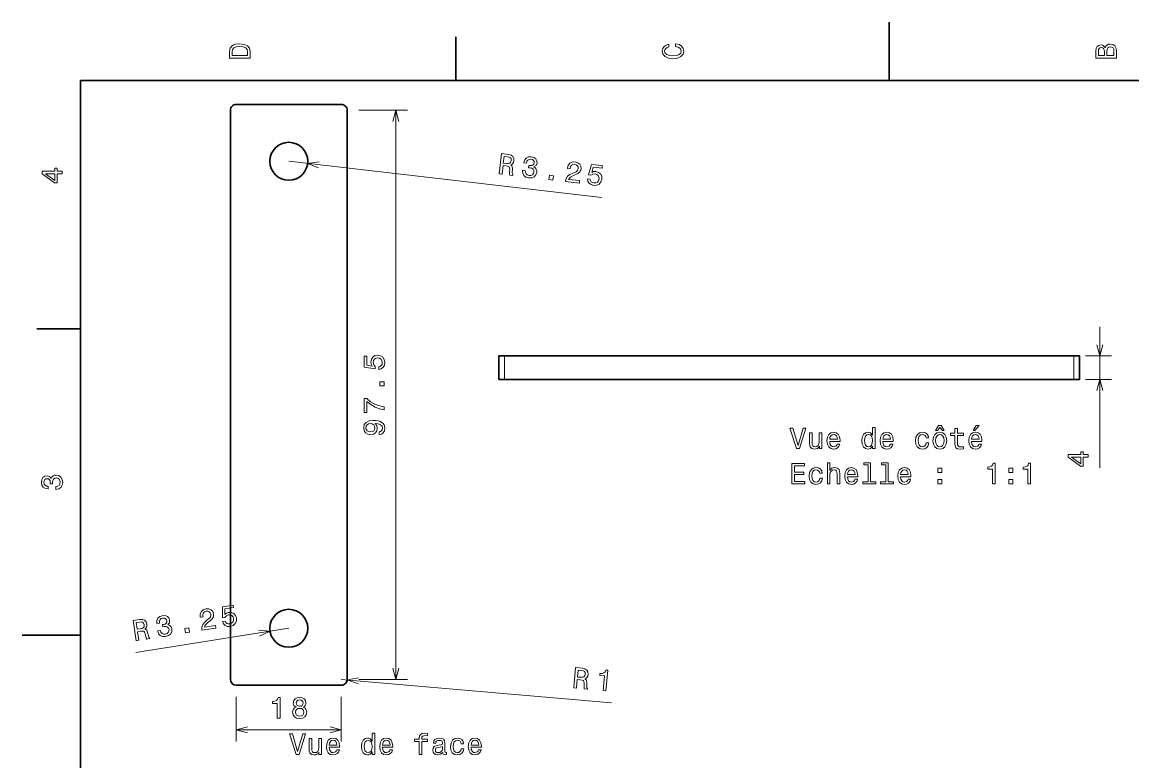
# Model space of a CAD drawing. Extents: x 0 to 297, y 0 to 210.
# Drawn here: x 0 to 190.3, y 83.3 to 210 of the extents above; entities that cross this region are included whole.
import ezdxf

# ---------------------------------------------------------------- set-up
doc = ezdxf.new("R2010")
doc.units = 0

msp = doc.modelspace()

# ---------------------------------------------------------------- linework, layer by layer
at = {"color": 7, "lineweight": 35, "ltscale": 0.25}
for p, q in [((148.5, 200), (148.5, 210)), ((10, 105), (0, 105))]:
    msp.add_line(p, q, dxfattribs=at)
at = {"color": 7, "lineweight": 35, "ltscale": 0.1875}
for p, q in [((74.300003, 200), (74.300003, 207.5)), ((10, 157.5), (2.5, 157.5))]:
    msp.add_line(p, q, dxfattribs=at)
at = {"color": 7, "lineweight": 35}
for p, q in [((287, 200), (10, 200)), ((10, 200), (10, 10)), ((35.662045, 97.428627), (35.662045, 194.928619)), ((55.662045, 194.928619), (55.662045, 97.428627)), ((82.640503, 152.822433), (180.140503, 152.822433)), ((82.640503, 148.822433), (180.140503, 148.822433))]:
    msp.add_line(p, q, dxfattribs=at)
at = {"color": 7, "lineweight": 35, "ltscale": 0.45}
for p, q in [((36.662045, 195.928619), (54.662045, 195.928619)), ((54.662045, 96.428627), (36.662045, 96.428627))]:
    msp.add_line(p, q, dxfattribs=at)
at = {"color": 7, "lineweight": 13, "ltscale": 0.208938}
for p, q in [((57.662045, 194.928619), (66.019577, 194.928619)), ((57.662045, 97.428627), (66.019577, 97.428627))]:
    msp.add_line(p, q, dxfattribs=at)
at = {"color": 7, "lineweight": 13}
for p, q in [((64.019577, 97.428627), (64.019577, 194.928619)), ((45.662045, 186.178619), (99.268219, 179.978729)), ((184.596039, 133.68605), (184.596039, 157.822433)), ((45.662045, 106.178627), (19.460548, 102.015862)), ((54.662045, 97.428627), (100.971741, 93.397713))]:
    msp.add_line(p, q, dxfattribs=at)
at = {"color": 7, "lineweight": 35, "ltscale": 0.025}
for p, q in [((82.640503, 152.822433), (81.640503, 152.822433)), ((181.140503, 152.822433), (180.140503, 152.822433)), ((82.640503, 148.822433), (81.640503, 148.822433)), ((181.140503, 148.822433), (180.140503, 148.822433))]:
    msp.add_line(p, q, dxfattribs=at)
at = {"color": 7, "lineweight": 35, "ltscale": 0.1}
for p, q in [((81.640503, 148.822433), (81.640503, 152.822433)), ((181.140503, 148.822433), (181.140503, 152.822433))]:
    msp.add_line(p, q, dxfattribs=at)
at = {"color": 7, "lineweight": 13, "ltscale": 0.1}
for p, q in [((82.640503, 148.822433), (82.640503, 152.822433)), ((180.140503, 148.822433), (180.140503, 152.822433))]:
    msp.add_line(p, q, dxfattribs=at)
at = {"color": 7, "lineweight": 13, "ltscale": 0.111388}
for p, q in [((182.140503, 152.822433), (186.596039, 152.822433)), ((182.140503, 148.822433), (186.596039, 148.822433))]:
    msp.add_line(p, q, dxfattribs=at)
at = {"color": 7, "lineweight": 13, "ltscale": 0.19065}
for p, q in [((36.662045, 94.428627), (36.662045, 86.802635)), ((54.662045, 94.428627), (54.662045, 86.802635))]:
    msp.add_line(p, q, dxfattribs=at)
at = {"color": 7, "lineweight": 13, "ltscale": 0.45}
msp.add_line((36.662045, 88.802635), (54.662045, 88.802635), dxfattribs=at)
at = {"color": 7, "lineweight": 13}
for points in [[(35.533215, 204.994965), (35.533215, 203.829971), (39.033215, 203.829971), (39.033215, 204.994965), (38.922264, 205.544678), (38.584366, 205.953171), (38.034657, 206.205338), (37.283215, 206.296112), (36.516644, 206.215424), (36.21405, 206.114563), (35.971977, 205.973343), (35.644165, 205.56485), (35.563473, 205.297562)], [(35.951801, 204.959656), (36.027451, 205.342941), (36.259438, 205.605194), (36.672985, 205.761536), (37.283215, 205.811966), (37.873272, 205.756485), (38.286816, 205.600143), (38.533936, 205.332855), (38.614628, 204.959656), (38.614628, 204.298996), (35.951801, 204.298996)], [(111.93206, 205.817017), (112.35569, 205.716141), (112.658287, 205.549713), (112.844887, 205.317734), (112.905403, 205.045395), (112.814629, 204.71759), (112.54229, 204.460388), (112.098488, 204.28891), (111.483215, 204.233429), (110.872986, 204.28891), (110.424141, 204.455338), (110.151802, 204.71254), (110.055984, 205.045395), (110.106415, 205.287476), (110.247627, 205.494247), (110.474571, 205.655624), (110.787247, 205.766571), (110.787247, 206.245682), (110.308144, 206.094391), (109.94503, 205.832138), (109.718086, 205.474075), (109.637398, 205.045395), (109.763474, 204.510818), (110.116501, 204.10231), (110.696472, 203.840057), (111.483215, 203.749283), (112.269958, 203.840057), (112.84993, 204.10231), (113.208, 204.510818), (113.329041, 205.045395), (113.233215, 205.51442), (112.965927, 205.892654), (112.527161, 206.159943), (111.93206, 206.301163)], [(185.542007, 205.630417), (185.249496, 205.983429), (185.052811, 206.074219), (184.81073, 206.104477), (184.432495, 206.03891), (184.160156, 205.842224), (183.993729, 205.524506), (183.933212, 205.080704), (183.933212, 203.835022), (187.433212, 203.835022), (187.433212, 205.151306), (187.36261, 205.620331), (187.155838, 205.968307), (186.828018, 206.185165), (186.384216, 206.260818), (186.08667, 206.215424), (185.839554, 206.094391), (185.65799, 205.897705)], [(185.385666, 204.984879), (185.385666, 204.298996), (184.351807, 204.298996), (184.351807, 205.025223), (184.382065, 205.297562), (184.472839, 205.489197), (184.629181, 205.605194), (184.86116, 205.645538), (185.093155, 205.600143), (185.254532, 205.479111), (185.355408, 205.272339)], [(187.014618, 205.095825), (187.014618, 204.298996), (185.809296, 204.298996), (185.809296, 205.050446), (185.844589, 205.368164), (185.9505, 205.595108), (186.132065, 205.731277), (186.394302, 205.776657), (186.671692, 205.731277), (186.863327, 205.605194), (186.979324, 205.393372)], [(81.729706, 184.020508), (82.195618, 183.966614), (82.365387, 185.434509), (82.841324, 185.379456), (83.190269, 185.323868), (83.402588, 185.228241), (83.503708, 185.049011), (83.519623, 184.747635), (83.492523, 184.293854), (83.488396, 183.994797), (83.528229, 183.8125), (84.05426, 183.751663), (84.065277, 183.846848), (83.96627, 184.000458), (83.956322, 184.265594), (83.986145, 184.83075), (83.949074, 185.256409), (83.848907, 185.399994), (83.679565, 185.516052), (83.894447, 185.618118), (84.055, 185.777237), (84.17067, 185.987244), (84.231438, 186.249283), (84.209976, 186.678223), (84.046082, 187.017029), (83.73745, 187.245636), (83.294098, 187.362915), (82.131821, 187.49733)], [(83.114594, 186.952148), (83.416718, 186.886734), (83.621132, 186.766632), (83.736115, 186.575653), (83.749336, 186.294891), (83.665634, 186.010101), (83.510086, 185.850403), (83.269203, 185.786896), (82.950691, 185.79834), (82.414635, 185.860352), (82.548485, 187.017609)], [(85.720032, 184.665756), (85.715973, 184.630692), (85.740509, 184.140472), (85.93425, 183.752533), (86.27832, 183.479202), (86.759438, 183.33725), (87.290314, 183.362152), (87.706573, 183.537399), (87.99762, 183.859116), (88.139946, 184.299576), (88.134056, 184.599792), (88.051651, 184.852997), (87.892731, 185.059235), (87.667908, 185.222305), (88.024834, 185.45517), (88.189896, 185.872696), (88.159943, 186.272156), (87.978699, 186.592651), (87.649452, 186.818573), (87.176041, 186.939331), (86.715881, 186.911316), (86.344711, 186.730865), (86.078705, 186.40625), (85.949677, 185.94902), (85.945618, 185.913956), (86.391495, 185.862396), (86.468658, 186.178375), (86.625565, 186.393768), (86.852203, 186.509705), (87.15358, 186.52562), (87.409454, 186.455414), (87.587662, 186.328186), (87.683182, 186.144531), (87.701614, 185.908859), (87.628143, 185.668594), (87.488785, 185.517181), (87.266785, 185.441315), (86.977745, 185.444275), (86.782944, 185.471893), (86.737167, 185.076111), (86.98381, 185.057739), (87.294212, 184.976151), (87.51577, 184.828674), (87.633446, 184.617065), (87.653992, 184.355774), (87.565277, 184.071579), (87.395081, 183.872955), (87.148987, 183.764343), (86.838165, 183.754608), (86.528343, 183.841202), (86.315277, 184.018158), (86.1978, 184.275421), (86.180931, 184.612457)], [(6.833213, 184.02739), (6.833213, 184.481277), (5.965778, 184.481277), (5.965778, 184.98056), (5.56232, 184.98056), (5.56232, 184.481277), (3.408862, 184.481277), (3.408862, 184.022339), (5.521974, 182.489197), (5.965778, 182.489197), (5.965778, 184.02739)], [(93.056366, 182.71051), (95.446053, 182.434143), (95.49588, 182.86499), (93.607178, 183.08342), (93.739609, 183.306717), (93.942566, 183.481232), (94.539795, 183.772614), (94.852753, 183.888733), (95.208321, 184.065918), (95.472755, 184.289185), (95.642204, 184.569107), (95.731125, 184.898972), (95.694626, 185.329651), (95.497406, 185.687531), (95.161041, 185.939667), (94.703812, 186.068695), (94.21302, 186.039154), (93.820068, 185.845978), (93.541153, 185.497482), (93.403625, 185.010773), (93.395523, 184.940643), (93.85141, 184.887909), (93.856049, 184.927994), (93.940536, 185.263458), (94.104774, 185.498291), (94.338737, 185.633698), (94.630676, 185.655777), (94.915451, 185.572083), (95.116386, 185.421906), (95.234062, 185.210297), (95.255768, 184.95903), (95.194046, 184.732635), (95.076263, 184.548248), (94.896248, 184.396454), (94.658432, 184.271667), (94.344315, 184.145538), (93.817429, 183.891708), (93.433502, 183.601044), (93.181747, 183.223999), (93.058105, 182.725555)], [(96.852478, 183.190384), (96.915184, 182.76683), (97.123581, 182.417816), (97.461121, 182.17569), (97.91333, 182.047241), (98.429749, 182.078903), (98.85392, 182.27861), (99.149605, 182.640411), (99.302734, 183.130371), (99.271454, 183.60614), (99.07328, 183.999664), (98.724777, 184.278595), (98.248672, 184.419968), (97.865982, 184.403305), (97.55629, 184.271576), (97.804916, 185.1922), (99.327904, 185.016052), (99.375412, 185.426865), (97.516769, 185.641815), (97.028, 183.830078), (97.428787, 183.783722), (97.746597, 183.98558), (98.127167, 184.027863), (98.441422, 183.935669), (98.668365, 183.746979), (98.79528, 183.483521), (98.813889, 183.16153), (98.722275, 182.852295), (98.533569, 182.625351), (98.270126, 182.498444), (97.948135, 182.479828), (97.686661, 182.545609), (97.494583, 182.684601), (97.36515, 182.882324), (97.318398, 183.136505)], [(5.56232, 182.912827), (3.993876, 184.02739), (5.56232, 184.02739)], [(90.221802, 183.038361), (90.913155, 182.958389), (90.999489, 183.704865), (90.308136, 183.784821)], [(61.106754, 150.531937), (61.520298, 150.642883), (61.843063, 150.890015), (62.044792, 151.253113), (62.120441, 151.717102), (62.029663, 152.226471), (61.782547, 152.624878), (61.389175, 152.877045), (60.88485, 152.97287), (60.415833, 152.887131), (60.047676, 152.64505), (59.810642, 152.266815), (59.724907, 151.777618), (59.785427, 151.399384), (59.951855, 151.106873), (59.00877, 151.248077), (59.00877, 152.781219), (58.595226, 152.781219), (58.595226, 150.910187), (60.451134, 150.632813), (60.451134, 151.036255), (60.214104, 151.328766), (60.128368, 151.701965), (60.183842, 152.024734), (60.345226, 152.271851), (60.592346, 152.428192), (60.910069, 152.483673), (61.227791, 152.428192), (61.474907, 152.266815), (61.631248, 152.019684), (61.686726, 151.701965), (61.651421, 151.434677), (61.535427, 151.227905), (61.35387, 151.076599), (61.106754, 151.000961)], [(62.019577, 147.698654), (62.019577, 148.394623), (61.268135, 148.394623), (61.268135, 147.698654)], [(62.019577, 143.609604), (62.019577, 144.118973), (61.187447, 144.2854), (60.410789, 144.577911), (59.689606, 144.991455), (59.013813, 145.531067), (58.595226, 145.531067), (58.595226, 143.130493), (59.054161, 143.130493), (59.054161, 145.046921), (59.734997, 144.492172), (60.446091, 144.073578), (61.202576, 143.781067)], [(61.152142, 139.364212), (61.550556, 139.439865), (61.858192, 139.656723), (62.049835, 139.999664), (62.120441, 140.453552), (62.08514, 140.751099), (61.994362, 141.018402), (61.83802, 141.245346), (61.616119, 141.436981), (61.338741, 141.588287), (60.995804, 141.699234), (60.602432, 141.764801), (60.14854, 141.790009), (59.437447, 141.704269), (58.917992, 141.457153), (58.605312, 141.063782), (58.494362, 140.524155), (58.58514, 140.029922), (58.827213, 139.656723), (59.200413, 139.414642), (59.669434, 139.333954), (60.153584, 139.414642), (60.52174, 139.651672), (60.753727, 140.0047), (60.829376, 140.453552), (60.733555, 140.927612), (60.441048, 141.28569), (61.000847, 141.204987), (61.399261, 141.04361), (61.636292, 140.796494), (61.711941, 140.458588), (61.67664, 140.19635), (61.565689, 140.0047), (61.389175, 139.878632), (61.152142, 139.828186)], [(59.664391, 139.823151), (59.351711, 139.873581), (59.104591, 140.014801), (58.94825, 140.236694), (58.892776, 140.524155), (58.94825, 140.821716), (59.104591, 141.048645), (59.346668, 141.189865), (59.659348, 141.245346), (59.97707, 141.189865), (60.214104, 141.048645), (60.360355, 140.816666), (60.410789, 140.509033), (60.360355, 140.231659), (60.214104, 140.014801), (59.982113, 139.873581)], [(156.475525, 140.042175), (156.773071, 140.042175), (157.201736, 140.601974), (157.625366, 140.042175), (157.922928, 140.042175), (157.443817, 140.899521), (156.959671, 140.899521)], [(162.920761, 140.042175), (163.218307, 140.042175), (163.919312, 140.899521), (163.425079, 140.899521)], [(133.786041, 140.470856), (132.908508, 137.490295), (132.005783, 140.470856), (131.526672, 140.470856), (132.656357, 136.965805), (133.160675, 136.965805), (134.265137, 140.470856)], [(136.98848, 139.674011), (136.544678, 139.674011), (136.544678, 138.110611), (136.494247, 137.747513), (136.347992, 137.48526), (136.121048, 137.323868), (135.823502, 137.273438), (135.586472, 137.313782), (135.435165, 137.43483), (135.349442, 137.641602), (135.329269, 137.934097), (135.329269, 139.674011), (134.885468, 139.674011), (134.885468, 137.893753), (134.900589, 137.53569), (134.996414, 137.238144), (135.288925, 136.965805), (135.757935, 136.86998), (136.010101, 136.905289), (136.226959, 136.996063), (136.413559, 137.152405), (136.56485, 137.379349), (136.56485, 136.965805), (136.98848, 136.965805)], [(138.324936, 138.191315), (140.100159, 138.191315), (140.105194, 138.398087), (140.024506, 138.978058), (139.802612, 139.411774), (139.449585, 139.674011), (138.98056, 139.769836), (138.521622, 139.668976), (138.168594, 139.386551), (137.94165, 138.927628), (137.860962, 138.322433), (137.936615, 137.702118), (138.163559, 137.24823), (138.511536, 136.965805), (138.965424, 136.86998), (139.358795, 136.935547), (139.681564, 137.10701), (139.918594, 137.379349), (140.054764, 137.742462), (139.616013, 137.742462), (139.525223, 137.540726), (139.394104, 137.389435), (139.020905, 137.268402), (138.733444, 137.323868), (138.516586, 137.500381), (138.375366, 137.787857), (138.324936, 138.176178)], [(138.324936, 138.564514), (138.380417, 138.912491), (138.516586, 139.169693), (138.723358, 139.326035), (138.995697, 139.381516), (139.262985, 139.326035), (139.469757, 139.169693), (139.59584, 138.912491), (139.64122, 138.564514)], [(145.672928, 137.384399), (145.672928, 136.965805), (146.11673, 136.965805), (146.11673, 140.586838), (145.677963, 140.586838), (145.677963, 139.260468), (145.340073, 139.643753), (145.133301, 139.734543), (144.896271, 139.769836), (144.46759, 139.668976), (144.134735, 139.386551), (143.917877, 138.932663), (143.842239, 138.322433), (143.917877, 137.712204), (144.134735, 137.253265), (144.46759, 136.965805), (144.896271, 136.86998), (145.133301, 136.905289), (145.345108, 136.996063)], [(144.971909, 139.371429), (145.26442, 139.300812), (145.486328, 139.104126), (145.617447, 138.776321), (145.667877, 138.322433), (145.617447, 137.863495), (145.486328, 137.53569), (145.26442, 137.333954), (144.971909, 137.268402), (144.694534, 137.333954), (144.482727, 137.53569), (144.341507, 137.868546), (144.296127, 138.322433), (144.341507, 138.771286), (144.482727, 139.099091), (144.694534, 139.300812)], [(147.433014, 138.191315), (149.208221, 138.191315), (149.213272, 138.398087), (149.132584, 138.978058), (148.910675, 139.411774), (148.557648, 139.674011), (148.088623, 139.769836), (147.6297, 139.668976), (147.276672, 139.386551), (147.049728, 138.927628), (146.96904, 138.322433), (147.044678, 137.702118), (147.271622, 137.24823), (147.619614, 136.965805), (148.073502, 136.86998), (148.466873, 136.935547), (148.789642, 137.10701), (149.026672, 137.379349), (149.162842, 137.742462), (148.724075, 137.742462), (148.633301, 137.540726), (148.502167, 137.389435), (148.128983, 137.268402), (147.841507, 137.323868), (147.624649, 137.500381), (147.483444, 137.787857), (147.433014, 138.176178)], [(147.433014, 138.564514), (147.48848, 138.912491), (147.624649, 139.169693), (147.831421, 139.326035), (148.10376, 139.381516), (148.371048, 139.326035), (148.57782, 139.169693), (148.703903, 138.912491), (148.749298, 138.564514)], [(154.841507, 138.776321), (155.280273, 138.776321), (155.189499, 139.179779), (154.972641, 139.497513), (154.634735, 139.694199), (154.195984, 139.769836), (153.711823, 139.668976), (153.343674, 139.386551), (153.111694, 138.927628), (153.030991, 138.312347), (153.106644, 137.702118), (153.333588, 137.24823), (153.69165, 136.965805), (154.180847, 136.86998), (154.614563, 136.945633), (154.952469, 137.15744), (155.184448, 137.490295), (155.285309, 137.934097), (154.861694, 137.934097), (154.786041, 137.651688), (154.644821, 137.439865), (154.4431, 137.308746), (154.195984, 137.268402), (153.888336, 137.333954), (153.666443, 137.53569), (153.530273, 137.863495), (153.484879, 138.327484), (153.530273, 138.781372), (153.671478, 139.109177), (153.898438, 139.310913), (154.195984, 139.381516), (154.458221, 139.336121), (154.654907, 139.220123), (154.786041, 139.028488)], [(156.021622, 138.317383), (156.102325, 137.702118), (156.334305, 137.24823), (156.702469, 136.965805), (157.196701, 136.86998), (157.685898, 136.965805), (158.054047, 137.243179), (158.286041, 137.697067), (158.371765, 138.317383), (158.286041, 138.932663), (158.054047, 139.391602), (157.685898, 139.668976), (157.196701, 139.769836), (156.702469, 139.668976), (156.334305, 139.386551), (156.102325, 138.932663)], [(156.475525, 138.322433), (156.520905, 138.776321), (156.662109, 139.104126), (156.889069, 139.305862), (157.196701, 139.376465), (157.499298, 139.305862), (157.726242, 139.109177), (157.867447, 138.776321), (157.917877, 138.322433), (157.867447, 137.863495), (157.726242, 137.53064), (157.499298, 137.328918), (157.196701, 137.263351), (156.889069, 137.328918), (156.662109, 137.53064), (156.520905, 137.863495)], [(159.783875, 139.205002), (159.783875, 137.848373), (159.814133, 137.409607), (159.955353, 137.10701), (160.237762, 136.930496), (160.716873, 136.86998), (161.241364, 136.895203), (161.241364, 137.278488), (160.858078, 137.24823), (160.510101, 137.288574), (160.323502, 137.414658), (160.242813, 137.626465), (160.227676, 137.924011), (160.227676, 139.205002), (161.241364, 139.205002), (161.241364, 139.583237), (160.227676, 139.583237), (160.227676, 140.375031), (159.783875, 140.375031), (159.783875, 139.583237), (159.017303, 139.583237), (159.017303, 139.205002)], [(162.613129, 138.191315), (164.388336, 138.191315), (164.393387, 138.398087), (164.312683, 138.978058), (164.09079, 139.411774), (163.737762, 139.674011), (163.268738, 139.769836), (162.809814, 139.668976), (162.456787, 139.386551), (162.229843, 138.927628), (162.149139, 138.322433), (162.224792, 137.702118), (162.451736, 137.24823), (162.799728, 136.965805), (163.253616, 136.86998), (163.646988, 136.935547), (163.969757, 137.10701), (164.206787, 137.379349), (164.342957, 137.742462), (163.90419, 137.742462), (163.813416, 137.540726), (163.682281, 137.389435), (163.309082, 137.268402), (163.021622, 137.323868), (162.804764, 137.500381), (162.663559, 137.787857), (162.613129, 138.176178)], [(162.613129, 138.564514), (162.668594, 138.912491), (162.804764, 139.169693), (163.011536, 139.326035), (163.283875, 139.381516), (163.551163, 139.326035), (163.757935, 139.169693), (163.884018, 138.912491), (163.929413, 138.564514)], [(182.596039, 135.481445), (182.596039, 135.935333), (181.728592, 135.935333), (181.728592, 136.434601), (181.325134, 136.434601), (181.325134, 135.935333), (179.171677, 135.935333), (179.171677, 135.476395), (181.28479, 133.943253), (181.728592, 133.943253), (181.728592, 135.481445)], [(181.325134, 134.366882), (179.756699, 135.481445), (181.325134, 135.481445)], [(131.849442, 130.918976), (134.068451, 130.918976), (134.068451, 131.342606), (132.313416, 131.342606), (132.313416, 132.527771), (133.876816, 132.527771), (133.876816, 132.94635), (132.313416, 132.94635), (132.313416, 133.995346), (134.028107, 133.995346), (134.028107, 134.418976), (131.849442, 134.418976)], [(136.625366, 132.729492), (137.064133, 132.729492), (136.973358, 133.13295), (136.7565, 133.450684), (136.418594, 133.647369), (135.979843, 133.723007), (135.495697, 133.622147), (135.127533, 133.339722), (134.895554, 132.880798), (134.81485, 132.265518), (134.890503, 131.655289), (135.117447, 131.201401), (135.475525, 130.918976), (135.964706, 130.823151), (136.398422, 130.898804), (136.736328, 131.110611), (136.968307, 131.443466), (137.069183, 131.887268), (136.645554, 131.887268), (136.569901, 131.604858), (136.42868, 131.393036), (136.226959, 131.261917), (135.979843, 131.221573), (135.672211, 131.287125), (135.450302, 131.488861), (135.314133, 131.816666), (135.268738, 132.28064), (135.314133, 132.734543), (135.455338, 133.062347), (135.682297, 133.264084), (135.979843, 133.334686), (136.242081, 133.289291), (136.438782, 133.173294), (136.569901, 132.981659)], [(137.936615, 130.918976), (138.380417, 130.918976), (138.380417, 132.482376), (138.425812, 132.840439), (138.572052, 133.102692), (138.799011, 133.264084), (139.101593, 133.3246), (139.343674, 133.27417), (139.494965, 133.138), (139.570618, 132.911057), (139.59584, 132.608459), (139.59584, 130.918976), (140.039642, 130.918976), (140.039642, 132.699234), (140.01947, 133.057312), (139.92868, 133.354858), (139.631134, 133.627182), (139.16716, 133.723007), (138.914993, 133.687714), (138.698135, 133.591888), (138.516586, 133.440582), (138.380417, 133.23381), (138.380417, 134.540009), (137.936615, 134.540009)], [(141.360962, 132.144485), (143.136185, 132.144485), (143.14122, 132.351257), (143.060532, 132.931229), (142.838623, 133.364944), (142.485611, 133.627182), (142.016586, 133.723007), (141.557648, 133.622147), (141.20462, 133.339722), (140.977676, 132.880798), (140.896988, 132.275604), (140.972641, 131.655289), (141.199585, 131.201401), (141.547562, 130.918976), (142.00145, 130.823151), (142.394821, 130.888718), (142.71759, 131.060181), (142.95462, 131.33252), (143.09079, 131.695633), (142.652039, 131.695633), (142.561249, 131.493896), (142.43013, 131.342606), (142.056931, 131.221573), (141.76947, 131.277039), (141.552612, 131.453552), (141.411392, 131.741028), (141.360962, 132.129349)], [(141.360962, 132.517685), (141.416443, 132.865662), (141.552612, 133.122864), (141.759384, 133.279205), (142.031708, 133.334686), (142.299011, 133.279205), (142.505783, 133.122864), (142.631851, 132.865662), (142.677246, 132.517685)], [(144.89122, 134.166809), (144.89122, 131.292175), (143.978394, 131.292175), (143.978394, 130.918976), (146.242813, 130.918976), (146.242813, 131.292175), (145.335022, 131.292175), (145.335022, 134.540009), (144.195251, 134.540009), (144.195251, 134.166809)], [(147.927246, 134.166809), (147.927246, 131.292175), (147.01442, 131.292175), (147.01442, 130.918976), (149.278839, 130.918976), (149.278839, 131.292175), (148.371048, 131.292175), (148.371048, 134.540009), (147.231277, 134.540009), (147.231277, 134.166809)], [(150.46904, 132.144485), (152.244247, 132.144485), (152.249298, 132.351257), (152.16861, 132.931229), (151.946701, 133.364944), (151.593674, 133.627182), (151.124649, 133.723007), (150.665726, 133.622147), (150.312698, 133.339722), (150.085754, 132.880798), (150.005051, 132.275604), (150.080704, 131.655289), (150.307648, 131.201401), (150.65564, 130.918976), (151.109528, 130.823151), (151.502899, 130.888718), (151.825668, 131.060181), (152.062698, 131.33252), (152.198853, 131.695633), (151.760101, 131.695633), (151.669327, 131.493896), (151.538193, 131.342606), (151.164993, 131.221573), (150.877533, 131.277039), (150.660675, 131.453552), (150.51947, 131.741028), (150.46904, 132.129349)], [(150.46904, 132.517685), (150.524506, 132.865662), (150.660675, 133.122864), (150.867447, 133.279205), (151.139786, 133.334686), (151.407074, 133.279205), (151.613846, 133.122864), (151.739929, 132.865662), (151.785309, 132.517685)], [(156.848724, 132.875748), (157.544678, 132.875748), (157.544678, 133.627182), (156.848724, 133.627182)], [(166.213989, 130.918976), (166.672913, 130.918976), (166.672913, 134.444199), (166.329987, 134.444199), (166.239197, 134.136551), (166.057648, 133.929779), (165.780273, 133.808746), (165.396988, 133.768402), (165.396988, 133.410324), (166.213989, 133.410324)], [(168.992798, 132.875748), (169.688766, 132.875748), (169.688766, 133.627182), (168.992798, 133.627182)], [(172.286041, 130.918976), (172.744965, 130.918976), (172.744965, 134.444199), (172.402023, 134.444199), (172.311249, 134.136551), (172.1297, 133.929779), (171.85231, 133.808746), (171.469025, 133.768402), (171.469025, 133.410324), (172.286041, 133.410324)], [(5.73379, 129.979111), (5.769093, 129.979111), (6.253242, 130.059799), (6.616354, 130.296829), (6.848343, 130.670029), (6.934078, 131.164276), (6.848343, 131.688766), (6.626441, 132.082138), (6.273415, 132.334305), (5.819525, 132.425079), (5.521974, 132.384735), (5.279899, 132.273788), (5.0933, 132.092224), (4.957133, 131.850143), (4.684798, 132.177963), (4.251081, 132.293961), (3.857709, 132.218307), (3.560158, 132.00145), (3.373559, 131.648422), (3.307997, 131.164276), (3.388689, 130.710388), (3.610591, 130.362396), (3.963617, 130.135452), (4.432637, 130.059799), (4.46794, 130.059799), (4.46794, 130.508652), (4.145173, 130.548996), (3.913184, 130.680115), (3.771974, 130.891937), (3.721542, 131.189484), (3.761888, 131.451736), (3.867795, 131.643372), (4.039265, 131.759369), (4.271254, 131.804764), (4.518372, 131.759369), (4.684798, 131.638336), (4.785663, 131.426514), (4.815922, 131.139053), (4.810879, 130.942368), (5.209294, 130.942368), (5.199208, 131.189484), (5.244596, 131.507217), (5.365634, 131.744247), (5.56232, 131.885452), (5.819525, 131.935883), (6.112032, 131.880417), (6.328891, 131.734161), (6.465058, 131.502167), (6.510447, 131.194534), (6.460014, 130.876801), (6.308718, 130.644821), (6.066643, 130.498566), (5.73379, 130.443085)], [(156.848724, 130.918976), (157.544678, 130.918976), (157.544678, 131.67041), (156.848724, 131.67041)], [(168.992798, 130.918976), (169.688766, 130.918976), (169.688766, 131.67041), (168.992798, 131.67041)], [(30.79616, 105.841888), (33.171982, 106.219353), (33.103928, 106.647697), (31.226183, 106.349365), (31.293587, 106.600082), (31.442032, 106.822815), (31.938713, 107.26429), (32.208839, 107.460396), (32.50354, 107.726799), (32.698071, 108.013031), (32.785866, 108.328262), (32.782654, 108.669884), (32.631508, 109.074814), (32.345184, 109.366348), (31.953337, 109.51857), (31.478256, 109.519684), (31.013556, 109.359047), (30.687153, 109.067184), (30.512405, 108.656441), (30.511053, 108.150681), (30.522133, 108.080948), (30.975382, 108.152962), (30.969051, 108.19281), (30.960068, 108.53862), (31.054983, 108.809021), (31.243834, 109.002434), (31.519032, 109.102325), (31.815828, 109.098419), (32.049782, 109.007927), (32.220108, 108.835831), (32.308689, 108.599686), (32.310226, 108.365036), (32.246452, 108.155746), (32.113972, 107.961082), (31.918558, 107.77684), (31.650017, 107.57077), (31.210964, 107.18441), (30.919518, 106.801079), (30.778612, 106.370178), (30.793785, 105.856834)], [(34.322754, 107.326454), (34.497219, 106.93544), (34.791924, 106.655441), (35.18219, 106.513191), (35.65229, 106.511276), (36.141102, 106.680855), (36.495804, 106.987427), (36.683121, 107.415497), (36.698624, 107.928604), (36.540359, 108.378365), (36.243515, 108.703972), (35.832767, 108.878723), (35.336182, 108.886635), (34.972122, 108.767517), (34.709351, 108.557259), (34.700836, 109.510818), (36.214985, 109.751373), (36.150097, 110.159798), (34.302235, 109.866219), (34.319496, 107.989777), (34.717957, 108.053085), (34.96965, 108.333076), (35.324776, 108.476303), (35.652248, 108.47216), (35.921627, 108.351555), (36.114807, 108.132027), (36.219444, 107.826942), (36.214512, 107.504448), (36.093903, 107.235069), (35.874374, 107.041893), (35.56929, 106.937248), (35.299774, 106.930176), (35.077362, 107.012291), (34.899452, 107.167854), (34.785965, 107.400047)], [(19.53524, 104.052811), (19.998451, 104.126404), (19.766594, 105.585762), (20.239765, 105.660934), (20.590794, 105.701385), (20.821026, 105.666473), (20.966675, 105.521103), (21.063171, 105.235153), (21.159294, 104.79084), (21.235867, 104.501724), (21.32333, 104.336891), (21.84631, 104.419983), (21.831276, 104.514618), (21.694561, 104.63588), (21.613567, 104.888542), (21.490074, 105.440849), (21.339722, 105.840805), (21.20459, 105.952103), (21.010246, 106.01825), (21.189693, 106.174423), (21.30146, 106.370903), (21.356297, 106.604301), (21.344242, 106.873032), (21.208038, 107.280334), (20.958954, 107.562469), (20.600155, 107.699509), (20.141602, 107.693039), (18.986065, 107.509453)], [(20.079361, 107.2491), (20.387936, 107.267487), (20.617146, 107.206879), (20.77932, 107.053917), (20.867668, 106.787102), (20.863758, 106.490303), (20.756973, 106.294609), (20.542103, 106.168556), (20.232273, 106.093796), (19.699329, 106.009125), (19.516537, 107.159683)], [(23.204311, 105.748947), (23.20985, 105.714081), (23.365509, 105.248589), (23.656582, 104.92717), (24.061558, 104.756607), (24.563126, 104.749489), (25.067671, 104.916458), (25.421352, 105.197334), (25.614998, 105.585548), (25.633432, 106.048065), (25.5469, 106.335602), (25.39934, 106.557266), (25.190752, 106.713066), (24.930311, 106.809563), (25.211329, 107.129959), (25.257833, 107.576508), (25.121399, 107.953133), (24.860538, 108.212975), (24.482607, 108.341866), (23.994165, 108.33065), (23.558559, 108.179741), (23.249706, 107.905991), (23.080963, 107.521721), (23.079845, 107.046646), (23.085384, 107.01178), (23.528671, 107.082207), (23.517872, 107.407303), (23.610973, 107.656998), (23.798006, 107.829689), (24.083958, 107.926186), (24.349289, 107.92749), (24.555176, 107.852966), (24.696636, 107.70182), (24.777864, 107.479828), (24.771812, 107.228645), (24.678389, 107.045288), (24.485022, 106.912437), (24.205868, 106.837448), (24.010826, 106.811569), (24.073339, 106.418091), (24.315815, 106.466827), (24.636724, 106.471848), (24.889812, 106.389503), (25.060135, 106.217407), (25.150299, 105.971306), (25.141407, 105.673721), (25.030993, 105.4366), (24.823242, 105.265717), (24.526539, 105.172615), (24.204838, 105.172569), (23.951982, 105.285591), (23.769558, 105.501724), (23.662542, 105.821747)], [(27.978046, 105.394165), (28.66539, 105.503365), (28.547483, 106.245499), (27.86014, 106.136292)], [(94.491653, 95.969315), (94.958908, 95.92865), (95.087044, 97.400749), (95.564346, 97.3592), (95.914734, 97.313515), (96.129669, 97.22393), (96.235825, 97.047638), (96.260269, 96.746834), (96.246025, 96.292465), (96.250366, 95.993416), (96.295349, 95.812317), (96.822899, 95.766403), (96.831207, 95.861862), (96.72789, 96.012596), (96.710442, 96.277359), (96.724258, 96.843132), (96.67514, 97.267578), (96.570953, 97.408264), (96.398392, 97.51947), (96.610291, 97.627579), (96.766281, 97.791183), (96.875954, 98.004379), (96.929276, 98.268036), (96.895676, 98.696198), (96.72226, 99.03022), (96.407272, 99.25), (95.960777, 99.354675), (94.795158, 99.456131)], [(95.792976, 98.938988), (96.096832, 98.882164), (96.304565, 98.767899), (96.424911, 98.580246), (96.446075, 98.299973), (96.370468, 98.012939), (96.219513, 97.8489), (95.980522, 97.77858), (95.661804, 97.781013), (95.124222, 97.827805), (95.225235, 98.988403)], [(99.542442, 95.529686), (99.999649, 95.489891), (100.305336, 99.001823), (99.963684, 99.031563), (99.846573, 98.732956), (99.647774, 98.542709), (99.360947, 98.446175), (98.975601, 98.439224), (98.944557, 98.082497), (99.758484, 98.011658)], [(43.703255, 90.802635), (44.162189, 90.802635), (44.162189, 94.32785), (43.819252, 94.32785), (43.72847, 94.02021), (43.546913, 93.813438), (43.269539, 93.692406), (42.886253, 93.652061), (42.886253, 93.293991), (43.703255, 93.293991)], [(46.904697, 92.688805), (46.647491, 92.547592), (46.470978, 92.350906), (46.360027, 92.10379), (46.324726, 91.806236), (46.405418, 91.357391), (46.637405, 91.009407), (47.015648, 90.787506), (47.530056, 90.701767), (48.039421, 90.787506), (48.417664, 91.009407), (48.649654, 91.357391), (48.73539, 91.806236), (48.695042, 92.10379), (48.589134, 92.350906), (48.407578, 92.547592), (48.155418, 92.688805), (48.357147, 92.809837), (48.498356, 92.976265), (48.584091, 93.177994), (48.614349, 93.42511), (48.533661, 93.78318), (48.321842, 94.070648), (47.978905, 94.257248), (47.530056, 94.32785), (47.076164, 94.257248), (46.733227, 94.070648), (46.516369, 93.78318), (46.44072, 93.42511), (46.465935, 93.177994), (46.55167, 92.976265)], [(46.919827, 93.384766), (46.960171, 93.606667), (47.081207, 93.778137), (47.27285, 93.884048), (47.530056, 93.924393), (47.782219, 93.884048), (47.973862, 93.778137), (48.094898, 93.606667), (48.140285, 93.384766), (48.094898, 93.157822), (47.973862, 92.981308), (47.782219, 92.865311), (47.530056, 92.830009), (47.27285, 92.870361), (47.081207, 92.981308), (46.960171, 93.157822)], [(46.808876, 91.816322), (46.854263, 92.083611), (47.000519, 92.285339), (47.227463, 92.416466), (47.530056, 92.461853), (47.827606, 92.416466), (48.05455, 92.285339), (48.200806, 92.083611), (48.251236, 91.816322), (48.200806, 91.528862), (48.05455, 91.311996), (47.827606, 91.170792), (47.530056, 91.125404), (47.227463, 91.170792), (47.000519, 91.311996), (46.854263, 91.528862)], [(48.057579, 88.077042), (47.180058, 85.096497), (46.277317, 88.077042), (45.79821, 88.077042), (46.927895, 84.571999), (47.432217, 84.571999), (48.536686, 88.077042)], [(59.944466, 84.990585), (59.944466, 84.571999), (60.388268, 84.571999), (60.388268, 88.193039), (59.949509, 88.193039), (59.949509, 86.866669), (59.61161, 87.249954), (59.404839, 87.340729), (59.167809, 87.37603), (58.739136, 87.275169), (58.406281, 86.992744), (58.189423, 86.538857), (58.113773, 85.928627), (58.189423, 85.318398), (58.406281, 84.859459), (58.739136, 84.571999), (59.167809, 84.476181), (59.404839, 84.511482), (59.616653, 84.602257)], [(68.00354, 86.811195), (68.00354, 84.571999), (68.44735, 84.571999), (68.44735, 86.811195), (69.455994, 86.811195), (69.455994, 87.18943), (68.44735, 87.18943), (68.44735, 87.355858), (68.482651, 87.557587), (68.598648, 87.693756), (68.795334, 87.774445), (69.077751, 87.80471), (69.455994, 87.784538), (69.455994, 88.167816), (68.976883, 88.193039), (68.543167, 88.147644), (68.240578, 88.011482), (68.059021, 87.774445), (68.00354, 87.436554), (68.00354, 87.18943), (67.191589, 87.18943), (67.191589, 86.811195)], [(51.260029, 87.280212), (50.816223, 87.280212), (50.816223, 85.716812), (50.765793, 85.353699), (50.619537, 85.091454), (50.392593, 84.930069), (50.095043, 84.879639), (49.858009, 84.919983), (49.706715, 85.041016), (49.620979, 85.247787), (49.600807, 85.540298), (49.600807, 87.280212), (49.157001, 87.280212), (49.157001, 85.499954), (49.172131, 85.141884), (49.267952, 84.84433), (49.560459, 84.571999), (50.02948, 84.476181), (50.281639, 84.511482), (50.498501, 84.602257), (50.685101, 84.758598), (50.836395, 84.985542), (50.836395, 84.571999), (51.260029, 84.571999)], [(52.596481, 85.797501), (54.3717, 85.797501), (54.376743, 86.004272), (54.296051, 86.584244), (54.07415, 87.017967), (53.721123, 87.280212), (53.252102, 87.37603), (52.793167, 87.275169), (52.440144, 86.992744), (52.213196, 86.533813), (52.132507, 85.928627), (52.208153, 85.308311), (52.435101, 84.854416), (52.783081, 84.571999), (53.236973, 84.476181), (53.630344, 84.54174), (53.95311, 84.713211), (54.190144, 84.985542), (54.326309, 85.348656), (53.88755, 85.348656), (53.796772, 85.146927), (53.665646, 84.995628), (53.29245, 84.874596), (53.004986, 84.930069), (52.788124, 85.106583), (52.646915, 85.394043), (52.596481, 85.782372)], [(52.596481, 86.1707), (52.651958, 86.518684), (52.788124, 86.775887), (52.994896, 86.932228), (53.267231, 86.987701), (53.534523, 86.932228), (53.741295, 86.775887), (53.867378, 86.518684), (53.912766, 86.1707)], [(59.243458, 86.977615), (59.535965, 86.907013), (59.757866, 86.710327), (59.888992, 86.382515), (59.939423, 85.928627), (59.888992, 85.469696), (59.757866, 85.141884), (59.535965, 84.940155), (59.243458, 84.874596), (58.96608, 84.940155), (58.754265, 85.141884), (58.613052, 85.474739), (58.567665, 85.928627), (58.613052, 86.377472), (58.754265, 86.705284), (58.96608, 86.907013)], [(61.704552, 85.797501), (63.479767, 85.797501), (63.48481, 86.004272), (63.404121, 86.584244), (63.18222, 87.017967), (62.829193, 87.280212), (62.360172, 87.37603), (61.901237, 87.275169), (61.54821, 86.992744), (61.321266, 86.533813), (61.240574, 85.928627), (61.316223, 85.308311), (61.543167, 84.854416), (61.891151, 84.571999), (62.345039, 84.476181), (62.738415, 84.54174), (63.06118, 84.713211), (63.29821, 84.985542), (63.43438, 85.348656), (62.995621, 85.348656), (62.904839, 85.146927), (62.773716, 84.995628), (62.40052, 84.874596), (62.113052, 84.930069), (61.896194, 85.106583), (61.754982, 85.394043), (61.704552, 85.782372)], [(61.704552, 86.1707), (61.760025, 86.518684), (61.896194, 86.775887), (62.102966, 86.932228), (62.375301, 86.987701), (62.642593, 86.932228), (62.849365, 86.775887), (62.975445, 86.518684), (63.020836, 86.1707)], [(72.033081, 84.925026), (72.033081, 84.909897), (72.058296, 84.738426), (72.133949, 84.617386), (72.451668, 84.521568), (72.698792, 84.561913), (72.698792, 84.904854), (72.59288, 84.889725), (72.451668, 84.955284), (72.426453, 85.157013), (72.426453, 86.559029), (72.365936, 86.917099), (72.189423, 87.169258), (71.88179, 87.320557), (71.448067, 87.37603), (71.024437, 87.315514), (70.711761, 87.144043), (70.515076, 86.876755), (70.449509, 86.523727), (70.449509, 86.493469), (70.847923, 86.493469), (70.883224, 86.705284), (70.994179, 86.856583), (71.175735, 86.947357), (71.432938, 86.982658), (71.680054, 86.957443), (71.856567, 86.881798), (71.962479, 86.750671), (71.99778, 86.569115), (71.977608, 86.3573), (71.896912, 86.251396), (71.69519, 86.200958), (71.31694, 86.160614), (70.883224, 86.069839), (70.575592, 85.908455), (70.394035, 85.656296), (70.338562, 85.283096), (70.388992, 84.950241), (70.545334, 84.703125), (70.797493, 84.546783), (71.145477, 84.49131), (71.614494, 84.597214)], [(71.982651, 85.520126), (71.922134, 85.257881), (71.76075, 85.056145), (71.518677, 84.925026), (71.221123, 84.879639), (71.02948, 84.904854), (70.893311, 84.985542), (70.807579, 85.126755), (70.782364, 85.323441), (70.802536, 85.499954), (70.883224, 85.62603), (71.205994, 85.767242), (71.614494, 85.827759), (71.982651, 85.948799)], [(75.185097, 86.382515), (75.623856, 86.382515), (75.533081, 86.785973), (75.316223, 87.103699), (74.978325, 87.300385), (74.539566, 87.37603), (74.05542, 87.275169), (73.687256, 86.992744), (73.455276, 86.533813), (73.37458, 85.918541), (73.450226, 85.308311), (73.67717, 84.854416), (74.035248, 84.571999), (74.524437, 84.476181), (74.958153, 84.551826), (75.296051, 84.763641), (75.528038, 85.096497), (75.628906, 85.540298), (75.205276, 85.540298), (75.129623, 85.257881), (74.988411, 85.046059), (74.786682, 84.91494), (74.539566, 84.874596), (74.231934, 84.940155), (74.010025, 85.141884), (73.873856, 85.469696), (73.828468, 85.93367), (73.873856, 86.387558), (74.015068, 86.71537), (74.24202, 86.917099), (74.539566, 86.987701), (74.801811, 86.942314), (74.998497, 86.826324), (75.129623, 86.634682)], [(76.884666, 85.797501), (78.659882, 85.797501), (78.664925, 86.004272), (78.584229, 86.584244), (78.362335, 87.017967), (78.009308, 87.280212), (77.540283, 87.37603), (77.081352, 87.275169), (76.728325, 86.992744), (76.501381, 86.533813), (76.420685, 85.928627), (76.496338, 85.308311), (76.723282, 84.854416), (77.071266, 84.571999), (77.525154, 84.476181), (77.918533, 84.54174), (78.241295, 84.713211), (78.478325, 84.985542), (78.614494, 85.348656), (78.175735, 85.348656), (78.084953, 85.146927), (77.953827, 84.995628), (77.580627, 84.874596), (77.293167, 84.930069), (77.076309, 85.106583), (76.935097, 85.394043), (76.884666, 85.782372)], [(76.884666, 86.1707), (76.94014, 86.518684), (77.076309, 86.775887), (77.283081, 86.932228), (77.55542, 86.987701), (77.822708, 86.932228), (78.02948, 86.775887), (78.155563, 86.518684), (78.200943, 86.1707)]]:
    msp.add_lwpolyline(points, close=True, dxfattribs=at)
for points in [[(64.537216, 192.996765), (64.019577, 194.928619), (63.501938, 192.996765)], [(50.869053, 186.097504), (48.890522, 185.805237), (50.750111, 185.069061)], [(184.0784, 154.754288), (184.596039, 152.822433), (185.113678, 154.754288)], [(185.113678, 146.890579), (184.596039, 148.822433), (184.0784, 146.890579)], [(40.625599, 104.854332), (42.452301, 105.668678), (40.463158, 105.876785)], [(63.501938, 99.360481), (64.019577, 97.428627), (64.537216, 99.360481)], [(57.627739, 97.690079), (55.658279, 97.341911), (57.537964, 96.658707)], [(38.593895, 89.320274), (36.662045, 88.802635), (38.593895, 88.284996)], [(52.730194, 88.284996), (54.662045, 88.802635), (52.730194, 89.320274)]]:
    msp.add_lwpolyline(points, dxfattribs=at)
at = {"color": 7, "lineweight": 35}
for centre in [(45.662045, 186.178619), (45.662045, 106.178627)]:
    msp.add_circle(centre, 3.25, dxfattribs=at)
for centre, start, end in [((36.662045, 194.928619), 90.000003, 180.000005), ((54.662045, 194.928619), 0, 90.000003), ((36.662045, 97.428627), 180.000005, 269.999997), ((54.662045, 97.428627), 269.999997, 360)]:
    msp.add_arc(centre, 1, start, end, dxfattribs=at)

doc.saveas('drawing.dxf')
